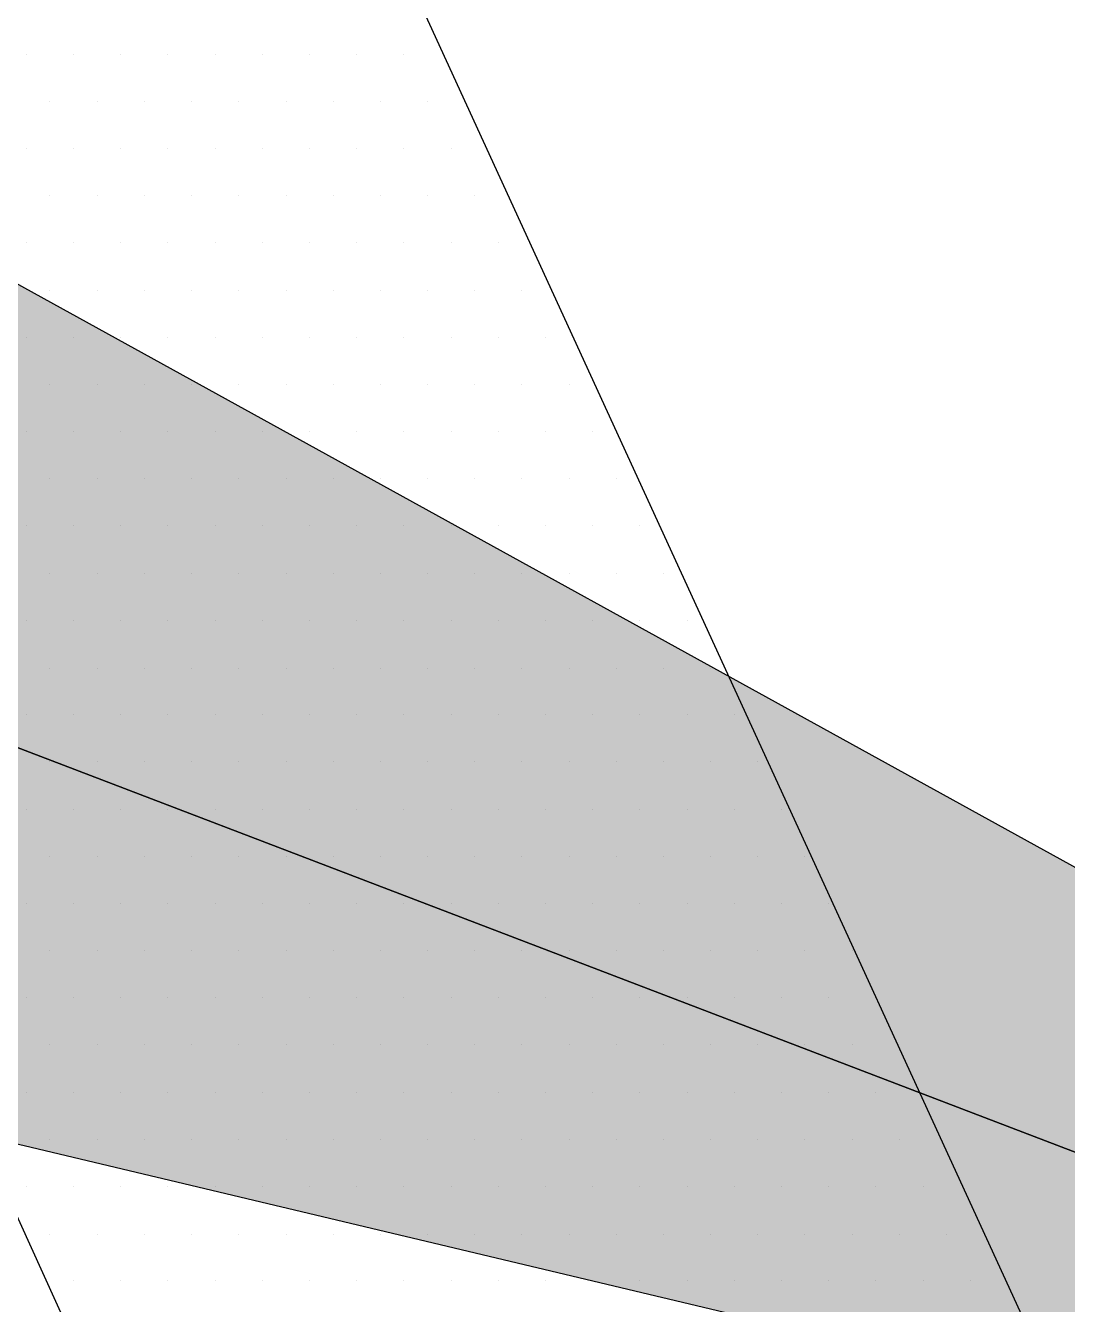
# Model space of a CAD drawing. Header units: metres. Extents: x 9606 to 9900, y 4805 to 4952.
# Drawn here: x 9833.6681 to 9833.9111, y 4845.464 to 4845.7624 of the extents above; entities that cross this region are included whole.
import ezdxf

# ---------------------------------------------------------------- set-up
doc = ezdxf.new("R2010")
doc.units = ezdxf.units.M
doc.header["$LTSCALE"] = 2
doc.linetypes.add('CACHEX2', pattern=[0.75, 0.5, -0.25])
for name, color, linetype in [('CARTOUCHE', 7, 'Continuous'), ('LOGO', 4, 'Continuous'), ('rosace', 7, 'Continuous')]:
    doc.layers.add(name, color=color, linetype=linetype)

# ---------------------------------------------------------------- blocks, each defined once
blk = doc.blocks.new('A$C715108E3')
at = {"layer": 'LOGO', "color": 131}
for p, q in [((3.0983, -15.0742), (3.0983, -15.0742)), ((3.1894, -15.0742), (3.1894, -15.0742)), ((3.2814, -15.0742), (3.2814, -15.0742)), ((3.3734, -15.0742), (3.3734, -15.0742)), ((3.4653, -15.0742), (3.4653, -15.0742)), ((3.5564, -15.0742), (3.5564, -15.0742)), ((3.6486, -15.0742), (3.6486, -15.0742)), ((3.7404, -15.0742), (3.7404, -15.0742)), ((3.8317, -15.0742), (3.8317, -15.0742)), ((3.1439, -15.1655), (3.1439, -15.1655)), ((3.2359, -15.1655), (3.2359, -15.1655)), ((3.3277, -15.1655), (3.3277, -15.1655)), ((3.4192, -15.1655), (3.4192, -15.1655)), ((3.511, -15.1655), (3.511, -15.1655)), ((3.6028, -15.1655), (3.6028, -15.1655)), ((3.6943, -15.1655), (3.6943, -15.1655)), ((3.7861, -15.1655), (3.7861, -15.1655)), ((3.878, -15.1655), (3.878, -15.1655)), ((3.0983, -15.2579), (3.0983, -15.2579)), ((3.1894, -15.2579), (3.1894, -15.2579)), ((3.2814, -15.2579), (3.2814, -15.2579)), ((3.3734, -15.2579), (3.3734, -15.2579)), ((3.4653, -15.2579), (3.4653, -15.2579)), ((3.5564, -15.2579), (3.5564, -15.2579)), ((3.6486, -15.2579), (3.6486, -15.2579)), ((3.7404, -15.2579), (3.7404, -15.2579)), ((3.8317, -15.2579), (3.8317, -15.2579)), ((3.9237, -15.2579), (3.9237, -15.2579)), ((3.1439, -15.3493), (3.1439, -15.3493)), ((3.2359, -15.3493), (3.2359, -15.3493)), ((3.3277, -15.3493), (3.3277, -15.3493)), ((3.4192, -15.3493), (3.4192, -15.3493)), ((3.511, -15.3493), (3.511, -15.3493)), ((3.6028, -15.3493), (3.6028, -15.3493)), ((3.6943, -15.3493), (3.6943, -15.3493)), ((3.7861, -15.3493), (3.7861, -15.3493)), ((3.878, -15.3493), (3.878, -15.3493)), ((3.9694, -15.3493), (3.9694, -15.3493)), ((3.0983, -15.4406), (3.0983, -15.4406)), ((3.1894, -15.4406), (3.1894, -15.4406)), ((3.2814, -15.4406), (3.2814, -15.4406)), ((3.3734, -15.4406), (3.3734, -15.4406)), ((3.4653, -15.4406), (3.4653, -15.4406)), ((3.5564, -15.4406), (3.5564, -15.4406)), ((3.6486, -15.4406), (3.6486, -15.4406)), ((3.7404, -15.4406), (3.7404, -15.4406)), ((3.8317, -15.4406), (3.8317, -15.4406)), ((3.9237, -15.4406), (3.9237, -15.4406)), ((4.0155, -15.4406), (4.0155, -15.4406)), ((3.1439, -15.5332), (3.1439, -15.5332)), ((3.2359, -15.5332), (3.2359, -15.5332)), ((3.3277, -15.5332), (3.3277, -15.5332)), ((3.4192, -15.5332), (3.4192, -15.5332)), ((3.511, -15.5332), (3.511, -15.5332)), ((3.6028, -15.5332), (3.6028, -15.5332)), ((3.6943, -15.5332), (3.6943, -15.5332)), ((3.7861, -15.5332), (3.7861, -15.5332)), ((3.878, -15.5332), (3.878, -15.5332)), ((3.9694, -15.5332), (3.9694, -15.5332)), ((4.0612, -15.5332), (4.0612, -15.5332)), ((3.0983, -15.6246), (3.0983, -15.6246)), ((3.1894, -15.6246), (3.1894, -15.6246)), ((3.2814, -15.6246), (3.2814, -15.6246)), ((3.3734, -15.6246), (3.3734, -15.6246)), ((3.4653, -15.6246), (3.4653, -15.6246)), ((3.5564, -15.6246), (3.5564, -15.6246)), ((3.6486, -15.6246), (3.6486, -15.6246)), ((3.7404, -15.6246), (3.7404, -15.6246)), ((3.8317, -15.6246), (3.8317, -15.6246)), ((3.9237, -15.6246), (3.9237, -15.6246)), ((4.0155, -15.6246), (4.0155, -15.6246)), ((4.107, -15.6246), (4.107, -15.6246)), ((3.1439, -15.7159), (3.1439, -15.7159)), ((3.2359, -15.7159), (3.2359, -15.7159)), ((3.3277, -15.7159), (3.3277, -15.7159)), ((3.4192, -15.7159), (3.4192, -15.7159)), ((3.511, -15.7159), (3.511, -15.7159)), ((3.6028, -15.7159), (3.6028, -15.7159)), ((3.6943, -15.7159), (3.6943, -15.7159)), ((3.7861, -15.7159), (3.7861, -15.7159)), ((3.878, -15.7159), (3.878, -15.7159)), ((3.9694, -15.7159), (3.9694, -15.7159)), ((4.0612, -15.7159), (4.0612, -15.7159)), ((4.1531, -15.7159), (4.1531, -15.7159)), ((3.0983, -15.8083), (3.0983, -15.8083)), ((3.1894, -15.8083), (3.1894, -15.8083)), ((3.2814, -15.8083), (3.2814, -15.8083)), ((3.3734, -15.8083), (3.3734, -15.8083)), ((3.4653, -15.8083), (3.4653, -15.8083)), ((3.5564, -15.8083), (3.5564, -15.8083)), ((3.6486, -15.8083), (3.6486, -15.8083)), ((3.7404, -15.8083), (3.7404, -15.8083)), ((3.8317, -15.8083), (3.8317, -15.8083)), ((3.9237, -15.8083), (3.9237, -15.8083)), ((4.0155, -15.8083), (4.0155, -15.8083)), ((4.107, -15.8083), (4.107, -15.8083)), ((4.1988, -15.8083), (4.1988, -15.8083)), ((3.1439, -15.8994), (3.1439, -15.8994)), ((3.2359, -15.8994), (3.2359, -15.8994)), ((3.3277, -15.8994), (3.3277, -15.8994)), ((3.4192, -15.8994), (3.4192, -15.8994)), ((3.511, -15.8994), (3.511, -15.8994)), ((3.6028, -15.8994), (3.6028, -15.8994)), ((3.6943, -15.8994), (3.6943, -15.8994)), ((3.7861, -15.8994), (3.7861, -15.8994)), ((3.878, -15.8994), (3.878, -15.8994)), ((3.9694, -15.8994), (3.9694, -15.8994)), ((4.0612, -15.8994), (4.0612, -15.8994)), ((4.1531, -15.8994), (4.1531, -15.8994)), ((4.2445, -15.8994), (4.2445, -15.8994)), ((3.0983, -15.991), (3.0983, -15.991)), ((3.1894, -15.991), (3.1894, -15.991)), ((3.2814, -15.991), (3.2814, -15.991)), ((3.3734, -15.991), (3.3734, -15.991)), ((3.4653, -15.991), (3.4653, -15.991)), ((3.5564, -15.991), (3.5564, -15.991)), ((3.6486, -15.991), (3.6486, -15.991)), ((3.7404, -15.991), (3.7404, -15.991)), ((3.8317, -15.991), (3.8317, -15.991)), ((3.9237, -15.991), (3.9237, -15.991)), ((4.0155, -15.991), (4.0155, -15.991)), ((4.107, -15.991), (4.107, -15.991)), ((4.1988, -15.991), (4.1988, -15.991)), ((4.2906, -15.991), (4.2906, -15.991)), ((3.1439, -16.0834), (3.1439, -16.0834)), ((3.2359, -16.0834), (3.2359, -16.0834)), ((3.3277, -16.0834), (3.3277, -16.0834)), ((3.4192, -16.0834), (3.4192, -16.0834)), ((3.511, -16.0834), (3.511, -16.0834)), ((3.6028, -16.0834), (3.6028, -16.0834)), ((3.6943, -16.0834), (3.6943, -16.0834)), ((3.7861, -16.0834), (3.7861, -16.0834)), ((3.878, -16.0834), (3.878, -16.0834)), ((3.9694, -16.0834), (3.9694, -16.0834)), ((4.0612, -16.0834), (4.0612, -16.0834)), ((4.1531, -16.0834), (4.1531, -16.0834)), ((4.2445, -16.0834), (4.2445, -16.0834)), ((4.3364, -16.0834), (4.3364, -16.0834)), ((3.0983, -16.1747), (3.0983, -16.1747)), ((3.1894, -16.1747), (3.1894, -16.1747)), ((3.2814, -16.1747), (3.2814, -16.1747)), ((3.3734, -16.1747), (3.3734, -16.1747)), ((3.4653, -16.1747), (3.4653, -16.1747)), ((3.5564, -16.1747), (3.5564, -16.1747)), ((3.6486, -16.1747), (3.6486, -16.1747)), ((3.7404, -16.1747), (3.7404, -16.1747)), ((3.8317, -16.1747), (3.8317, -16.1747)), ((3.9237, -16.1747), (3.9237, -16.1747)), ((4.0155, -16.1747), (4.0155, -16.1747)), ((4.107, -16.1747), (4.107, -16.1747)), ((4.1988, -16.1747), (4.1988, -16.1747)), ((4.2906, -16.1747), (4.2906, -16.1747)), ((4.3827, -16.1747), (4.3827, -16.1747)), ((3.1439, -16.2675), (3.1439, -16.2675)), ((3.2359, -16.2675), (3.2359, -16.2675)), ((3.3277, -16.2675), (3.3277, -16.2675)), ((3.4192, -16.2675), (3.4192, -16.2675)), ((3.511, -16.2675), (3.511, -16.2675)), ((3.6028, -16.2675), (3.6028, -16.2675)), ((3.6943, -16.2675), (3.6943, -16.2675)), ((3.7861, -16.2675), (3.7861, -16.2675)), ((3.878, -16.2675), (3.878, -16.2675)), ((3.9694, -16.2675), (3.9694, -16.2675)), ((4.0612, -16.2675), (4.0612, -16.2675)), ((4.1531, -16.2675), (4.1531, -16.2675)), ((4.2445, -16.2675), (4.2445, -16.2675)), ((4.3364, -16.2675), (4.3364, -16.2675)), ((4.4282, -16.2675), (4.4282, -16.2675)), ((3.0983, -16.3587), (3.0983, -16.3587)), ((3.1894, -16.3587), (3.1894, -16.3587)), ((3.2814, -16.3587), (3.2814, -16.3587)), ((3.3734, -16.3587), (3.3734, -16.3587)), ((3.4653, -16.3587), (3.4653, -16.3587)), ((3.5564, -16.3587), (3.5564, -16.3587)), ((3.6486, -16.3587), (3.6486, -16.3587)), ((3.7404, -16.3587), (3.7404, -16.3587)), ((3.8317, -16.3587), (3.8317, -16.3587)), ((3.9237, -16.3587), (3.9237, -16.3587)), ((4.0155, -16.3587), (4.0155, -16.3587)), ((4.107, -16.3587), (4.107, -16.3587)), ((4.1988, -16.3587), (4.1988, -16.3587)), ((4.2906, -16.3587), (4.2906, -16.3587)), ((4.3827, -16.3587), (4.3827, -16.3587)), ((4.4739, -16.3587), (4.4739, -16.3587)), ((3.1439, -16.45), (3.1439, -16.45)), ((3.2359, -16.45), (3.2359, -16.45)), ((3.3277, -16.45), (3.3277, -16.45)), ((3.4192, -16.45), (3.4192, -16.45)), ((3.511, -16.45), (3.511, -16.45)), ((3.6028, -16.45), (3.6028, -16.45)), ((3.6943, -16.45), (3.6943, -16.45)), ((3.7861, -16.45), (3.7861, -16.45)), ((3.878, -16.45), (3.878, -16.45)), ((3.9694, -16.45), (3.9694, -16.45)), ((4.0612, -16.45), (4.0612, -16.45)), ((4.1531, -16.45), (4.1531, -16.45)), ((4.2445, -16.45), (4.2445, -16.45)), ((4.3364, -16.45), (4.3364, -16.45)), ((4.4282, -16.45), (4.4282, -16.45)), ((4.5202, -16.45), (4.5202, -16.45)), ((3.0983, -16.5424), (3.0983, -16.5424)), ((3.1894, -16.5424), (3.1894, -16.5424)), ((3.2814, -16.5424), (3.2814, -16.5424)), ((3.3734, -16.5424), (3.3734, -16.5424)), ((3.4653, -16.5424), (3.4653, -16.5424)), ((3.5564, -16.5424), (3.5564, -16.5424)), ((3.6486, -16.5424), (3.6486, -16.5424)), ((3.7404, -16.5424), (3.7404, -16.5424)), ((3.8317, -16.5424), (3.8317, -16.5424)), ((3.9237, -16.5424), (3.9237, -16.5424)), ((4.0155, -16.5424), (4.0155, -16.5424)), ((4.107, -16.5424), (4.107, -16.5424)), ((4.1988, -16.5424), (4.1988, -16.5424)), ((4.2906, -16.5424), (4.2906, -16.5424)), ((4.3827, -16.5424), (4.3827, -16.5424)), ((4.4739, -16.5424), (4.4739, -16.5424)), ((4.5659, -16.5424), (4.5659, -16.5424)), ((3.1439, -16.6339), (3.1439, -16.6339)), ((3.2359, -16.6339), (3.2359, -16.6339)), ((3.3277, -16.6339), (3.3277, -16.6339)), ((3.4192, -16.6339), (3.4192, -16.6339)), ((3.511, -16.6339), (3.511, -16.6339)), ((3.6028, -16.6339), (3.6028, -16.6339)), ((3.6943, -16.6339), (3.6943, -16.6339)), ((3.7861, -16.6339), (3.7861, -16.6339)), ((3.878, -16.6339), (3.878, -16.6339)), ((3.9694, -16.6339), (3.9694, -16.6339)), ((4.0612, -16.6339), (4.0612, -16.6339)), ((4.1531, -16.6339), (4.1531, -16.6339)), ((4.2445, -16.6339), (4.2445, -16.6339)), ((4.3364, -16.6339), (4.3364, -16.6339)), ((4.4282, -16.6339), (4.4282, -16.6339)), ((4.5202, -16.6339), (4.5202, -16.6339)), ((4.6115, -16.6339), (4.6115, -16.6339)), ((3.0983, -16.7251), (3.0983, -16.7251)), ((3.1894, -16.7251), (3.1894, -16.7251)), ((3.2814, -16.7251), (3.2814, -16.7251)), ((3.3734, -16.7251), (3.3734, -16.7251)), ((3.4653, -16.7251), (3.4653, -16.7251)), ((3.5564, -16.7251), (3.5564, -16.7251)), ((3.6486, -16.7251), (3.6486, -16.7251)), ((3.7404, -16.7251), (3.7404, -16.7251)), ((3.8317, -16.7251), (3.8317, -16.7251)), ((3.9237, -16.7251), (3.9237, -16.7251)), ((4.0155, -16.7251), (4.0155, -16.7251)), ((4.107, -16.7251), (4.107, -16.7251)), ((4.1988, -16.7251), (4.1988, -16.7251)), ((4.2906, -16.7251), (4.2906, -16.7251)), ((4.3827, -16.7251), (4.3827, -16.7251)), ((4.4739, -16.7251), (4.4739, -16.7251)), ((4.5659, -16.7251), (4.5659, -16.7251)), ((4.658, -16.7251), (4.658, -16.7251)), ((3.1439, -16.8175), (3.1439, -16.8175)), ((3.2359, -16.8175), (3.2359, -16.8175)), ((3.3277, -16.8175), (3.3277, -16.8175)), ((3.4192, -16.8175), (3.4192, -16.8175)), ((3.511, -16.8175), (3.511, -16.8175)), ((3.6028, -16.8175), (3.6028, -16.8175)), ((3.6943, -16.8175), (3.6943, -16.8175)), ((3.7861, -16.8175), (3.7861, -16.8175)), ((3.878, -16.8175), (3.878, -16.8175)), ((3.9694, -16.8175), (3.9694, -16.8175)), ((4.0612, -16.8175), (4.0612, -16.8175)), ((4.1531, -16.8175), (4.1531, -16.8175)), ((4.2445, -16.8175), (4.2445, -16.8175)), ((4.3364, -16.8175), (4.3364, -16.8175)), ((4.4282, -16.8175), (4.4282, -16.8175)), ((4.5202, -16.8175), (4.5202, -16.8175)), ((4.6115, -16.8175), (4.6115, -16.8175)), ((4.7035, -16.8175), (4.7035, -16.8175)), ((3.0983, -16.909), (3.0983, -16.909)), ((3.1894, -16.909), (3.1894, -16.909)), ((3.2814, -16.909), (3.2814, -16.909)), ((3.3734, -16.909), (3.3734, -16.909)), ((3.4653, -16.909), (3.4653, -16.909)), ((3.5564, -16.909), (3.5564, -16.909)), ((3.6486, -16.909), (3.6486, -16.909)), ((3.7404, -16.909), (3.7404, -16.909)), ((3.8317, -16.909), (3.8317, -16.909)), ((3.9237, -16.909), (3.9237, -16.909)), ((4.0155, -16.909), (4.0155, -16.909)), ((4.107, -16.909), (4.107, -16.909)), ((4.1988, -16.909), (4.1988, -16.909)), ((4.2906, -16.909), (4.2906, -16.909)), ((4.3827, -16.909), (4.3827, -16.909)), ((4.4739, -16.909), (4.4739, -16.909)), ((4.5659, -16.909), (4.5659, -16.909)), ((4.658, -16.909), (4.658, -16.909)), ((4.7492, -16.909), (4.7492, -16.909)), ((3.1439, -17.0003), (3.1439, -17.0003)), ((3.2359, -17.0003), (3.2359, -17.0003)), ((3.3277, -17.0003), (3.3277, -17.0003)), ((3.4192, -17.0003), (3.4192, -17.0003)), ((3.511, -17.0003), (3.511, -17.0003)), ((3.6028, -17.0003), (3.6028, -17.0003)), ((3.6943, -17.0003), (3.6943, -17.0003)), ((3.7861, -17.0003), (3.7861, -17.0003)), ((3.878, -17.0003), (3.878, -17.0003)), ((3.9694, -17.0003), (3.9694, -17.0003)), ((4.0612, -17.0003), (4.0612, -17.0003)), ((4.1531, -17.0003), (4.1531, -17.0003)), ((4.2445, -17.0003), (4.2445, -17.0003)), ((4.3364, -17.0003), (4.3364, -17.0003)), ((4.4282, -17.0003), (4.4282, -17.0003)), ((4.5202, -17.0003), (4.5202, -17.0003)), ((4.6115, -17.0003), (4.6115, -17.0003)), ((4.7035, -17.0003), (4.7035, -17.0003)), ((3.0983, -17.0928), (3.0983, -17.0928)), ((3.1894, -17.0928), (3.1894, -17.0928)), ((3.2814, -17.0928), (3.2814, -17.0928)), ((3.3734, -17.0928), (3.3734, -17.0928)), ((3.4653, -17.0928), (3.4653, -17.0928)), ((3.5564, -17.0928), (3.5564, -17.0928)), ((3.6486, -17.0928), (3.6486, -17.0928)), ((3.7404, -17.0928), (3.7404, -17.0928)), ((3.8317, -17.0928), (3.8317, -17.0928)), ((3.9237, -17.0928), (3.9237, -17.0928)), ((4.0155, -17.0928), (4.0155, -17.0928)), ((4.107, -17.0928), (4.107, -17.0928)), ((4.1988, -17.0928), (4.1988, -17.0928)), ((4.2906, -17.0928), (4.2906, -17.0928)), ((4.3827, -17.0928), (4.3827, -17.0928)), ((4.4739, -17.0928), (4.4739, -17.0928)), ((4.5659, -17.0928), (4.5659, -17.0928)), ((4.658, -17.0928), (4.658, -17.0928)), ((4.7492, -17.0928), (4.7492, -17.0928)), ((3.1439, -17.1843), (3.1439, -17.1843)), ((3.2359, -17.1843), (3.2359, -17.1843)), ((3.3277, -17.1843), (3.3277, -17.1843)), ((3.4192, -17.1843), (3.4192, -17.1843)), ((3.511, -17.1843), (3.511, -17.1843)), ((3.6028, -17.1843), (3.6028, -17.1843)), ((3.6943, -17.1843), (3.6943, -17.1843)), ((3.7861, -17.1843), (3.7861, -17.1843)), ((3.878, -17.1843), (3.878, -17.1843)), ((3.9694, -17.1843), (3.9694, -17.1843)), ((4.0612, -17.1843), (4.0612, -17.1843)), ((4.1531, -17.1843), (4.1531, -17.1843)), ((4.2445, -17.1843), (4.2445, -17.1843)), ((4.3364, -17.1843), (4.3364, -17.1843)), ((4.4282, -17.1843), (4.4282, -17.1843)), ((4.5202, -17.1843), (4.5202, -17.1843)), ((4.6115, -17.1843), (4.6115, -17.1843)), ((4.7035, -17.1843), (4.7035, -17.1843)), ((4.7952, -17.1843), (4.7952, -17.1843)), ((3.0983, -17.2756), (3.0983, -17.2756)), ((3.1894, -17.2756), (3.1894, -17.2756)), ((3.2814, -17.2756), (3.2814, -17.2756)), ((3.3734, -17.2756), (3.3734, -17.2756)), ((3.4653, -17.2756), (3.4653, -17.2756)), ((3.5564, -17.2756), (3.5564, -17.2756)), ((3.6486, -17.2756), (3.6486, -17.2756)), ((3.7404, -17.2756), (3.7404, -17.2756)), ((3.8317, -17.2756), (3.8317, -17.2756)), ((3.9237, -17.2756), (3.9237, -17.2756)), ((4.0155, -17.2756), (4.0155, -17.2756)), ((4.107, -17.2756), (4.107, -17.2756)), ((4.1988, -17.2756), (4.1988, -17.2756)), ((4.2906, -17.2756), (4.2906, -17.2756)), ((4.3827, -17.2756), (4.3827, -17.2756)), ((4.4739, -17.2756), (4.4739, -17.2756)), ((4.5659, -17.2756), (4.5659, -17.2756)), ((4.658, -17.2756), (4.658, -17.2756)), ((4.7492, -17.2756), (4.7492, -17.2756)), ((4.8413, -17.2756), (4.8413, -17.2756)), ((3.1439, -17.368), (3.1439, -17.368)), ((3.2359, -17.368), (3.2359, -17.368)), ((3.3277, -17.368), (3.3277, -17.368)), ((3.4192, -17.368), (3.4192, -17.368)), ((3.511, -17.368), (3.511, -17.368)), ((3.6028, -17.368), (3.6028, -17.368)), ((3.6943, -17.368), (3.6943, -17.368)), ((3.7861, -17.368), (3.7861, -17.368)), ((3.878, -17.368), (3.878, -17.368)), ((3.9694, -17.368), (3.9694, -17.368)), ((4.0612, -17.368), (4.0612, -17.368)), ((4.1531, -17.368), (4.1531, -17.368)), ((4.2445, -17.368), (4.2445, -17.368)), ((4.3364, -17.368), (4.3364, -17.368)), ((4.4282, -17.368), (4.4282, -17.368)), ((4.5202, -17.368), (4.5202, -17.368)), ((4.6115, -17.368), (4.6115, -17.368)), ((4.7035, -17.368), (4.7035, -17.368)), ((4.7952, -17.368), (4.7952, -17.368)), ((4.8868, -17.368), (4.8868, -17.368)), ((3.1367, -17.4592), (3.1367, -17.4592)), ((3.1894, -17.4592), (3.1894, -17.4592)), ((3.2814, -17.4592), (3.2814, -17.4592)), ((3.3734, -17.4592), (3.3734, -17.4592)), ((3.4653, -17.4592), (3.4653, -17.4592)), ((3.5564, -17.4592), (3.5564, -17.4592)), ((3.6486, -17.4592), (3.6486, -17.4592)), ((3.7404, -17.4592), (3.7404, -17.4592)), ((3.8317, -17.4592), (3.8317, -17.4592)), ((3.9237, -17.4592), (3.9237, -17.4592)), ((4.0155, -17.4592), (4.0155, -17.4592)), ((4.107, -17.4592), (4.107, -17.4592)), ((4.1988, -17.4592), (4.1988, -17.4592)), ((4.2906, -17.4592), (4.2906, -17.4592)), ((4.3827, -17.4592), (4.3827, -17.4592)), ((4.4739, -17.4592), (4.4739, -17.4592)), ((4.5659, -17.4592), (4.5659, -17.4592)), ((4.658, -17.4592), (4.658, -17.4592)), ((4.7492, -17.4592), (4.7492, -17.4592)), ((4.8413, -17.4592), (4.8413, -17.4592)), ((4.9329, -17.4592), (4.9329, -17.4592))]:
    blk.add_line(p, q, dxfattribs=at)
blk.add_lwpolyline([(-1.6922, -18.648), (0.2166, -18.8242), (-0.4061, -17.3082), (1.2857, -17.5115), (0.9202, -16.4826), (-0.461, -13.5406), (1.4536, -13.7453), (4.032, -19.4344), (5.206, -17.903), (3.3935, -13.9486), (6.3293, -14.2803), (6.4311, -12.6478), (3.5725, -12.29), (6.1505, -8.6671), (5.6155, -6.8715), (1.6586, -12.1279), (-1.9407, -12.0256)], dxfattribs=at)
blk = doc.blocks.new('A$C581E6685')
at = {"layer": 'rosace'}
for color, points in [(32, [(-39.8519, 24.2064), (-37.1498, 25.5201), (-23.2602, 17.8548)]), (40, [(-39.8519, 24.2064), (-23.2602, 17.8548), (-38.5844, 21.5046)])]:
    blk.add_hatch(color=color, dxfattribs=at).paths.add_polyline_path(points)
at = {"layer": 'rosace', "color": 32}
blk.add_lwpolyline([(-39.8519, 24.2064), (-37.1498, 25.5201), (-23.2602, 17.8559)], close=True, dxfattribs=at)
at = {"layer": 'rosace', "color": 40}
blk.add_lwpolyline([(-39.8519, 24.2064), (-23.2602, 17.8559), (-38.584, 21.5046)], close=True, dxfattribs=at)
at = {"layer": 'rosace', "color": 32, "linetype": 'CACHEX2', "ltscale": 1.5}
blk.add_ellipse((-38.0538, 23.8138), major_axis=(-19.0311, -3.534), ratio=0.590567, dxfattribs=at)
at = {"layer": 'rosace', "color": 32}
blk.add_ellipse((-37.6144, 23.8499), major_axis=(-13.5768, -4.2839), ratio=0.791971, dxfattribs=at)
at = {"layer": 'CARTOUCHE'}
blk.add_blockref('A$C715108E3', (-31.6739, 36.3189), dxfattribs=at)

msp = doc.modelspace()

# ---------------------------------------------------------------- linework, layer by layer
at = {"layer": 'CARTOUCHE'}
msp.add_rational_spline([(9829.64323, 4848.05468), (9829.64323, 4845.87645), (9829.64323, 4843.69822), (9829.64323, 4842.93022), (9830.41123, 4842.93022), (9839.51909, 4842.93022), (9848.62694, 4842.93022), (9849.39494, 4842.93022), (9849.39494, 4843.69822), (9849.39494, 4845.87645), (9849.39494, 4848.05468), (9849.39494, 4848.82268), (9848.62694, 4848.82268), (9839.51909, 4848.82268), (9830.41123, 4848.82268), (9829.64323, 4848.82268), (9829.64323, 4848.05468)], [1, 1, 1, 0.707106781187, 1, 1, 1, 0.707106781187, 1, 1, 1, 0.707106781187, 1, 1, 1, 0.707106781187, 1], degree=2, knots=[0, 0, 0, 1, 1, 2.570796, 2.570796, 3.570796, 3.570796, 5.141593, 5.141593, 6.141593, 6.141593, 7.712389, 7.712389, 8.712389, 8.712389, 10.283185, 10.283185, 10.283185], dxfattribs=at)

# ---------------------------------------------------------------- block references
at = {"layer": 'CARTOUCHE', "xscale": 0.12, "yscale": 0.12, "zscale": 0.12}
msp.add_blockref('A$C581E6685', (9837.09738, 4843.20633), dxfattribs=at)

doc.saveas('drawing.dxf')
